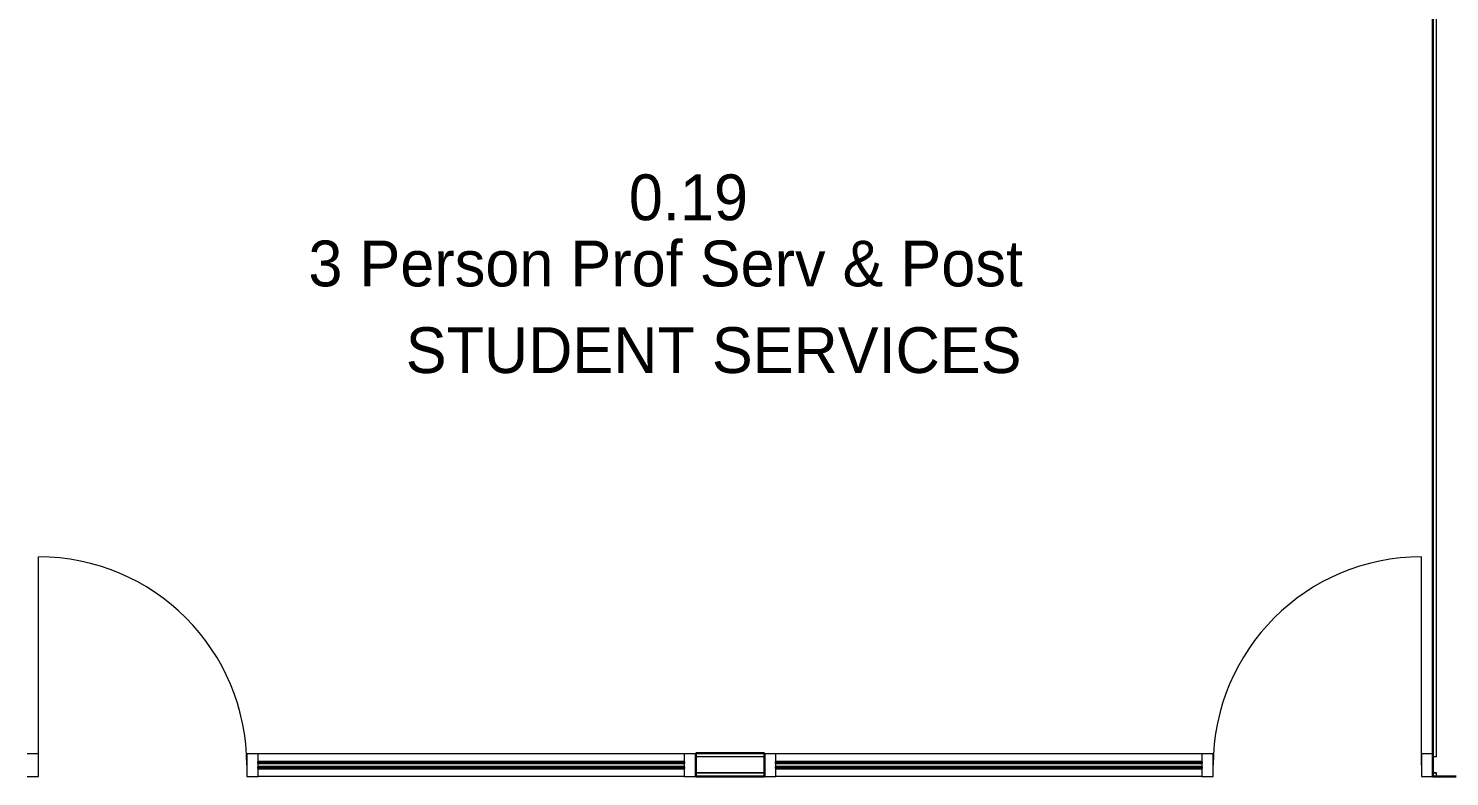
# Model space of a CAD drawing. Header units: millimetres. Extents: x 90978 to 295199, y -4084 to 97293.
# Drawn here: x 185517 to 191725, y 28463 to 31732 of the extents above; entities that cross this region are included whole.
import ezdxf

# ---------------------------------------------------------------- set-up
doc = ezdxf.new("R2010")
doc.units = ezdxf.units.MM
doc.header["$MEASUREMENT"] = 0
for name, color, linetype, lineweight in [('A-AREA-IDEN', 7, 'CONTINUOUS', 9), ('CSM-STL-XX-ZZ-M3-A-XXXX-00001_detached _19_04_21__rvt-1-Level 0$0$A-DOOR', 4, 'CONTINUOUS', 9), ('CSM-STL-XX-ZZ-M3-A-XXXX-00001_detached _19_04_21__rvt-1-Level 0$0$A-GLAZ-CURT', 7, 'CONTINUOUS', 9), ('CSM-STL-XX-ZZ-M3-A-XXXX-00001_detached _19_04_21__rvt-1-Level 0$0$A-GLAZ-CWMG', 7, 'CONTINUOUS', 9), ('CSM-STL-XX-ZZ-M3-A-XXXX-00001_detached _19_04_21__rvt-1-Level 0$0$A-WALL', 7, 'CONTINUOUS', 9), ('CSM-STL-XX-ZZ-M3-A-XXXX-00001_detached _19_04_21__rvt-1-Level 0$0$I-WALL', 7, 'CONTINUOUS', 9)]:
    doc.layers.add(name, color=color, linetype=linetype, lineweight=lineweight)
doc.layers.add('ROOM ASSIGNMENT', color=7, linetype='CONTINUOUS')
doc.styles.add('Century Gothic', font='GOTHIC.TTF', dxfattribs={"height": 200})

msp = doc.modelspace()

# ---------------------------------------------------------------- hatches: boundary and pattern name
at = {"layer": 'CSM-STL-XX-ZZ-M3-A-XXXX-00001_detached _19_04_21__rvt-1-Level 0$0$A-GLAZ-CURT'}
h = msp.add_hatch(color=256, dxfattribs=at)
h.paths.add_polyline_path([(187311.1, 28499.2), (187311.1, 28505.2), (186521.1, 28505.2), (186521.1, 28499.2)], flags=0)
h.paths.add_polyline_path([(187311.1, 28521.2), (187311.1, 28527.2), (186521.1, 28527.2), (186521.1, 28521.2)], flags=0)
h = msp.add_hatch(color=256, dxfattribs=at)
h.paths.add_polyline_path([(188211.1, 28499.2), (188211.1, 28505.2), (187311.1, 28505.2), (187311.1, 28499.2), (187707.8, 28499.2)], flags=0)
h.paths.add_polyline_path([(188211.1, 28521.2), (188211.1, 28527.2), (187311.1, 28527.2), (187311.1, 28521.2), (187707.8, 28521.2)], flags=0)
h = msp.add_hatch(color=256, dxfattribs=at)
h.paths.add_polyline_path([(188382, 28499.2), (188382, 28505.2), (188211.1, 28505.2), (188211.1, 28499.2)], flags=0)
h.paths.add_polyline_path([(188382, 28521.2), (188382, 28527.2), (188211.1, 28527.2), (188211.1, 28521.2)], flags=0)
h = msp.add_hatch(color=256, dxfattribs=at)
h.paths.add_polyline_path([(188782, 28527.2), (188782, 28521.2), (189632, 28521.2), (189632, 28527.2), (189460.7, 28527.2)], flags=0)
h.paths.add_polyline_path([(188782, 28505.2), (188782, 28499.2), (189632, 28499.2), (189632, 28505.2), (189460.7, 28505.2)], flags=0)
h = msp.add_hatch(color=256, dxfattribs=at)
h.paths.add_polyline_path([(190230.8, 28499.2), (190230.8, 28505.2), (189632, 28505.2), (189632, 28499.2)], flags=0)
h.paths.add_polyline_path([(190230.8, 28521.2), (190230.8, 28527.2), (189632, 28527.2), (189632, 28521.2)], flags=0)
h = msp.add_hatch(color=256, dxfattribs=at)
h.paths.add_polyline_path([(190642.8, 28499.2), (190642.8, 28505.2), (190230.8, 28505.2), (190230.8, 28499.2), (190298.5, 28499.2)], flags=0)
h.paths.add_polyline_path([(190642.8, 28521.2), (190642.8, 28527.2), (190230.8, 28527.2), (190230.8, 28521.2), (190298.5, 28521.2)], flags=0)

# ---------------------------------------------------------------- linework, layer by layer
at = {"layer": 'CSM-STL-XX-ZZ-M3-A-XXXX-00001_detached _19_04_21__rvt-1-Level 0$0$A-DOOR', "lineweight": 20}
for p, q in [((185561.1, 28513.2), (185561.1, 29423.2)), ((191602.8, 28513.2), (191602.8, 29423.2))]:
    msp.add_line(p, q, dxfattribs=at)
at = {"layer": 'CSM-STL-XX-ZZ-M3-A-XXXX-00001_detached _19_04_21__rvt-1-Level 0$0$A-DOOR'}
for centre, start, end in [((185561.1, 28513.2), 0, 90), ((191602.8, 28513.2), 90, 180)]:
    msp.add_arc(centre, 910, start, end, dxfattribs=at)
at = {"layer": 'CSM-STL-XX-ZZ-M3-A-XXXX-00001_detached _19_04_21__rvt-1-Level 0$0$A-GLAZ-CURT', "lineweight": 30}
for p, q in [((187311.1, 28527.2), (186521.1, 28527.2)), ((186521.1, 28527.2), (186521.1, 28521.2)), ((186521.1, 28521.2), (187311.1, 28521.2)), ((187311.1, 28505.2), (186521.1, 28505.2)), ((186521.1, 28505.2), (186521.1, 28499.2)), ((186521.1, 28499.2), (187311.1, 28499.2)), ((187311.1, 28521.2), (187311.1, 28527.2)), ((188211.1, 28527.2), (187311.1, 28527.2)), ((187311.1, 28527.2), (187311.1, 28521.2)), ((187311.1, 28521.2), (188211.1, 28521.2)), ((187311.1, 28499.2), (187311.1, 28505.2)), ((188211.1, 28505.2), (187311.1, 28505.2)), ((187311.1, 28505.2), (187311.1, 28499.2)), ((187311.1, 28499.2), (188211.1, 28499.2)), ((188211.1, 28521.2), (188211.1, 28527.2)), ((188382, 28527.2), (188211.1, 28527.2)), ((188211.1, 28527.2), (188211.1, 28521.2)), ((188211.1, 28521.2), (188382, 28521.2)), ((188211.1, 28499.2), (188211.1, 28505.2)), ((188382, 28505.2), (188211.1, 28505.2)), ((188211.1, 28505.2), (188211.1, 28499.2)), ((188211.1, 28499.2), (188382, 28499.2)), ((188382, 28521.2), (188382, 28527.2)), ((188382, 28499.2), (188382, 28505.2)), ((189632, 28527.2), (188782, 28527.2)), ((188782, 28527.2), (188782, 28521.2)), ((188782, 28521.2), (189632, 28521.2)), ((189632, 28505.2), (188782, 28505.2)), ((188782, 28505.2), (188782, 28499.2)), ((188782, 28499.2), (189632, 28499.2)), ((190230.8, 28527.2), (189632, 28527.2)), ((189632, 28527.2), (189632, 28521.2)), ((189632, 28521.2), (189632, 28527.2)), ((189632, 28521.2), (190230.8, 28521.2)), ((190230.8, 28505.2), (189632, 28505.2)), ((189632, 28505.2), (189632, 28499.2)), ((189632, 28499.2), (189632, 28505.2)), ((189632, 28499.2), (190230.8, 28499.2)), ((190230.8, 28521.2), (190230.8, 28527.2)), ((190642.8, 28527.2), (190230.8, 28527.2)), ((190230.8, 28527.2), (190230.8, 28521.2)), ((190230.8, 28521.2), (190642.8, 28521.2)), ((190230.8, 28499.2), (190230.8, 28505.2)), ((190642.8, 28505.2), (190230.8, 28505.2)), ((190230.8, 28505.2), (190230.8, 28499.2)), ((190230.8, 28499.2), (190642.8, 28499.2)), ((190642.8, 28521.2), (190642.8, 28527.2)), ((190642.8, 28499.2), (190642.8, 28505.2))]:
    msp.add_line(p, q, dxfattribs=at)
at = {"layer": 'CSM-STL-XX-ZZ-M3-A-XXXX-00001_detached _19_04_21__rvt-1-Level 0$0$A-GLAZ-CWMG', "lineweight": 20}
for p, q in [((185561.1, 28563.2), (185511.1, 28563.2)), ((185561.1, 28463.2), (185561.1, 28563.2)), ((188782, 28563.2), (188732, 28563.2)), ((188732, 28563.2), (188732, 28463.2)), ((188782, 28463.2), (188782, 28563.2)), ((185511.1, 28463.2), (185561.1, 28463.2)), ((188732, 28463.2), (188782, 28463.2))]:
    msp.add_line(p, q, dxfattribs=at)
at = {"layer": 'CSM-STL-XX-ZZ-M3-A-XXXX-00001_detached _19_04_21__rvt-1-Level 0$0$A-GLAZ-CWMG', "lineweight": 20, "extrusion": (0, 0, -1)}
for p, q in [((186521.1, 28563.2), (186471.1, 28563.2)), ((186471.1, 28563.2), (186471.1, 28463.2)), ((186521.1, 28463.2), (186521.1, 28563.2)), ((188432, 28563.2), (188382, 28563.2)), ((188382, 28563.2), (188382, 28463.2)), ((188432, 28463.2), (188432, 28563.2)), ((190692.8, 28563.2), (190642.8, 28563.2)), ((190642.8, 28563.2), (190642.8, 28463.2)), ((190692.8, 28463.2), (190692.8, 28563.2)), ((191652.8, 28563.2), (191602.8, 28563.2)), ((191602.8, 28563.2), (191602.8, 28463.2)), ((191652.8, 28463.2), (191652.8, 28563.2)), ((186471.1, 28463.2), (186521.1, 28463.2)), ((188382, 28463.2), (188432, 28463.2)), ((190642.8, 28463.2), (190692.8, 28463.2)), ((191602.8, 28463.2), (191652.8, 28463.2))]:
    msp.add_line(p, q, dxfattribs=at)
at = {"layer": 'CSM-STL-XX-ZZ-M3-A-XXXX-00001_detached _19_04_21__rvt-1-Level 0$0$A-GLAZ-CWMG'}
for p, q in [((187311.1, 28563.2), (186521.1, 28563.2)), ((188211.1, 28563.2), (187311.1, 28563.2)), ((188382, 28563.2), (188211.1, 28563.2)), ((189632, 28563.2), (188782, 28563.2)), ((190230.8, 28563.2), (189632, 28563.2)), ((190642.8, 28563.2), (190230.8, 28563.2)), ((187311.1, 28463.2), (186521.1, 28463.2)), ((188211.1, 28463.2), (187311.1, 28463.2)), ((188382, 28463.2), (188211.1, 28463.2)), ((189632, 28463.2), (188782, 28463.2)), ((190230.8, 28463.2), (189632, 28463.2)), ((190642.8, 28463.2), (190230.8, 28463.2))]:
    msp.add_line(p, q, dxfattribs=at)
at = {"layer": 'CSM-STL-XX-ZZ-M3-A-XXXX-00001_detached _19_04_21__rvt-1-Level 0$0$A-WALL'}
for p, q in [((191667.8, 28550.2), (191667.8, 33769.2)), ((191668.8, 28549.2), (191668.8, 33769.2)), ((188732, 28550.2), (188432, 28550.2)), ((188732, 28549.2), (188432, 28549.2)), ((191667.8, 28550.2), (191652.8, 28550.2)), ((191667.8, 28549.2), (191652.8, 28549.2)), ((191668.8, 28549.2), (191667.8, 28549.2)), ((188732, 28479.2), (188432, 28479.2)), ((188732, 28478.2), (188432, 28478.2)), ((191667.8, 28479.2), (191652.8, 28479.2)), ((191667.8, 28478.2), (191652.8, 28478.2)), ((191668.8, 28479.2), (191667.8, 28479.2)), ((191667.8, 28463.2), (191667.8, 28478.2)), ((191668.8, 28463.2), (191668.8, 28479.2))]:
    msp.add_line(p, q, dxfattribs=at)
at = {"layer": 'CSM-STL-XX-ZZ-M3-A-XXXX-00001_detached _19_04_21__rvt-1-Level 0$0$I-WALL', "lineweight": 30}
for p, q in [((191652.8, 33769.2), (191652.8, 28463.2)), ((188732, 28565.2), (188432, 28565.2)), ((188432, 28565.2), (188432, 28463.2)), ((188732, 28463.2), (188732, 28565.2)), ((188432, 28463.2), (188732, 28463.2)), ((191652.8, 28463.2), (191754.8, 28463.2))]:
    msp.add_line(p, q, dxfattribs=at)

# ---------------------------------------------------------------- texts
at = {"layer": 'A-AREA-IDEN', "style": 'Century Gothic'}
for s, p in [('0.19', (188139.8, 30893.9)), ('3 Person Prof Serv & Post', (186739.9, 30604.9))]:
    msp.add_text(s, height=200, dxfattribs=at).set_placement(p)
at = {"layer": 'ROOM ASSIGNMENT', "insert": (187165.3, 30426.3), "char_height": 200, "attachment_point": 1, "style": 'Century Gothic'}
msp.add_mtext_dynamic_manual_height_columns('STUDENT SERVICES', width=2782.608, gutter_width=2500, heights=[0], dxfattribs=at)

doc.saveas('drawing.dxf')
